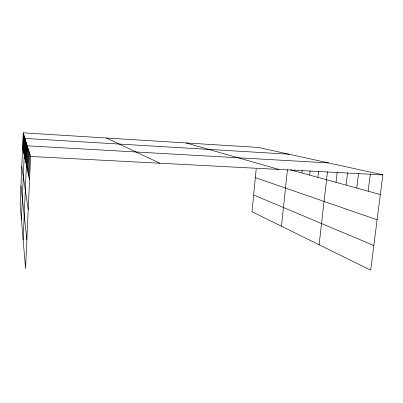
<?xml version="1.0" encoding="UTF-8"?>
<svg xmlns="http://www.w3.org/2000/svg" width="403" height="403" viewBox="0 0 403 403"><rect width="100%" height="100%" fill="white"/><g stroke="black" fill="none" stroke-linecap="round" stroke-linejoin="round"><path stroke-width="0.6" d="M23.213 132.834L20.15 204.386L25.575 268.655L30.593 156.475L23.213 132.834L258.308 147.443L382.85 174.877L370.674 270.166L252.016 211.731L256.187 169.144M22.88 148.898L23.525 133.836M23.193 150.339L23.853 134.894M23.52 151.855L24.2 136.007M23.868 153.452L24.568 137.181M21.44 219.685L24.956 138.42L289.047 154.213M24.618 156.923L25.364 139.73M25.026 158.812L25.797 141.115M25.465 160.817L26.255 142.586M25.923 162.948L26.744 144.153M23.142 239.85L27.268 145.821L328.5 162.903M26.956 167.713L27.842 147.654M27.535 170.388L28.452 149.624M28.16 173.26L29.112 151.735M28.83 176.353L29.827 154.011M281.47 226.234L287.43 169.603M294.512 170.937L294.643 169.723M301.902 172.973L302.169 170.484M309.685 175.109L310.159 170.812M317.896 177.37L318.577 171.295M319.111 244.772L327.498 171.643M336.031 182.358L337.19 172.444M346.081 185.123L347.552 172.796M356.771 188.06L358.574 173.315M368.166 191.193L370.312 174.01M30.593 156.475L382.85 174.877M290.417 169.814L380.336 194.543M186.1 142.954L278.921 169.446M255.356 177.627L377.112 219.801M253.653 195.002L373.823 245.513M106.362 137.997L159.85 163.225M22.583 147.528L29.555 179.693M21.772 166.459L28.22 209.469M20.946 185.793L26.87 239.714"/></g></svg>
